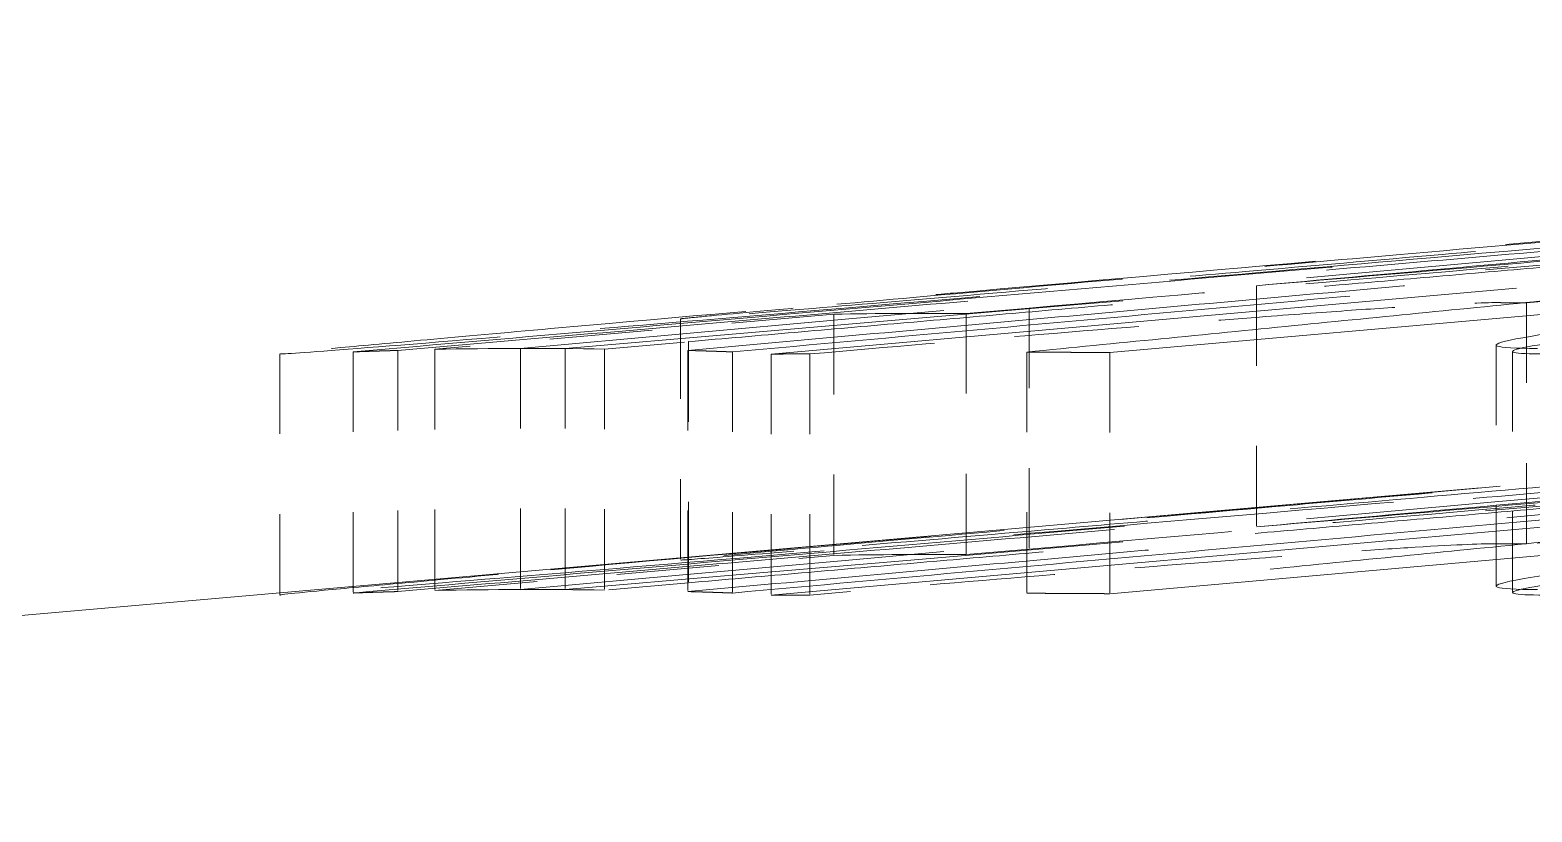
# Model space of a CAD drawing. Header units: millimetres. Extents: x 36 to 2484, y 36 to 1746.
# Drawn here: x 1385.231 to 1387.106, y 1007.23 to 1008.207 of the extents above; entities that cross this region are included whole.
import ezdxf

# ---------------------------------------------------------------- set-up
doc = ezdxf.new("R2010")
doc.units = ezdxf.units.MM
doc.header["$LTSCALE"] = 6
doc.linetypes.add('HIDDEN', pattern=[9.524999999999999, 6.35, -3.175])
doc.layers.add('가는파선_A3', color=7, linetype='HIDDEN', lineweight=13, true_color=0x008000)

msp = doc.modelspace()

# ---------------------------------------------------------------- linework, layer by layer
at = {"layer": '가는파선_A3', "ltscale": 0.03138243034482002}
for p, q in [((1390.659679306246, 1008.200502114116), (1386.155963680166, 1007.80220810814)), ((1386.155963680166, 1007.501062156877), (1390.659679306246, 1007.899356162853))]:
    msp.add_line(p, q, dxfattribs=at)
at = {"layer": '가는파선_A3', "ltscale": 0.01991771720349789}
for p, q in [((1389.434875961659, 1008.05725053111), (1386.578870302823, 1007.804022195888)), ((1386.578870302823, 1007.502876244625), (1389.434875961659, 1007.756104579846))]:
    msp.add_line(p, q, dxfattribs=at)
at = {"layer": '가는파선_A3', "ltscale": 0.05261852592229843}
msp.add_line((1390.037032233627, 1007.89725199842), (1382.413479113787, 1007.230277524652), dxfattribs=at)
at = {"layer": '가는파선_A3', "ltscale": 0.001974565209820867}
for p, q in [((1386.761780173483, 1007.887524827752), (1386.761780173483, 1007.586378876489)), ((1387.098894370208, 1007.866108559983), (1387.098894370208, 1007.564962608721)), ((1386.043015017753, 1007.846114181635), (1386.043015017753, 1007.544968230362)), ((1386.234397456012, 1007.851863771131), (1386.234397456012, 1007.550717819868)), ((1386.399546655245, 1007.852786117697), (1386.399546655245, 1007.551640166434)), ((1386.478179495269, 1007.859692871738), (1386.478179495269, 1007.558546920475)), ((1385.689924762871, 1007.806697282832), (1385.689924762871, 1007.505551331569)), ((1385.736389469191, 1007.808127959443), (1385.736389469191, 1007.50698200818)), ((1385.842932047096, 1007.809184210733), (1385.842932047096, 1007.50803825947)), ((1385.899095435154, 1007.80918421065), (1385.899095435395, 1007.508038259384)), ((1385.94817938366, 1007.808479590343), (1385.94817938366, 1007.50733363908)), ((1386.052102719379, 1007.806697282296), (1386.052102719379, 1007.505551331033)), ((1386.053023170359, 1007.817687701228), (1386.053023170359, 1007.516541749965)), ((1387.061137667564, 1007.81340462297), (1387.061137667564, 1007.512258673879)), ((1385.542715328944, 1007.802415368138), (1385.542715328944, 1007.501269416922)), ((1385.634064960694, 1007.804883422918), (1385.634064960694, 1007.503737471655)), ((1386.107962521556, 1007.804883422217), (1386.107962521556, 1007.503737470954)), ((1386.155963680166, 1007.80220810814), (1386.155963680166, 1007.501062156877)), ((1386.204535741692, 1007.802330230691), (1386.204535741692, 1007.501184279428)), ((1386.475364059252, 1007.804567820789), (1386.475364059252, 1007.503421869526)), ((1386.578870302823, 1007.804022195888), (1386.578870302823, 1007.502876244625)), ((1387.081742201335, 1007.805487683827), (1387.081742201335, 1007.504341711929))]:
    msp.add_line(p, q, dxfattribs=at)
at = {"layer": '가는파선_A3', "ltscale": 0.002083750674501061}
for p, q in [((1387.098894370208, 1007.866108559983), (1387.411290829821, 1007.893733186299)), ((1387.411290829821, 1007.592587235036), (1387.098894370208, 1007.564962608721))]:
    msp.add_line(p, q, dxfattribs=at)
at = {"layer": '가는파선_A3', "ltscale": 0.003357603447511792}
for p, q in [((1386.234397456012, 1007.851863771131), (1385.736389469191, 1007.808127959443)), ((1385.736389469191, 1007.50698200818), (1386.234397456012, 1007.550717819868))]:
    msp.add_line(p, q, dxfattribs=at)
at = {"layer": '가는파선_A3', "ltscale": 0.0004459380288608372}
for p, q in [((1386.478179495269, 1007.859692871738), (1386.399546655245, 1007.852786117697)), ((1386.399546655245, 1007.551640166434), (1386.478179495269, 1007.558546920475))]:
    msp.add_line(p, q, dxfattribs=at)
at = {"layer": '가는파선_A3', "ltscale": 0.0006279168301261961}
for p, q in [((1385.94817938366, 1007.808479590343), (1386.053023170359, 1007.817687701228)), ((1386.053023170359, 1007.516541749965), (1385.94817938366, 1007.50733363908))]:
    msp.add_line(p, q, dxfattribs=at)
at = {"layer": '가는파선_A3', "ltscale": 0.02384808287024498}
for centre, major_axis, ratio, start_param, end_param in [((2162.224272946682, -8826.890682248686), (-2.106790475409071e-07, 9869.587669682673), 0.9363924621183889, 0.08375442078230488, 0.08410664700950399), ((2202.535366446835, -8826.890474267417), (9.695642368967581e-06, 9869.58746090253), 0.9849438997574704, 0.0837544216890156, 0.08410664792314933), ((2162.224273676193, -8827.191840841915), (1.696402271988973e-06, 9869.58768236651), 0.9363924621163604, 0.08375442095999833, 0.0841066471871976), ((2202.535366003962, -8827.1916088407), (-7.130870827154468e-06, 9869.587449483884), 0.9849438997617599, 0.08375442000911004, 0.08410664624418906)]:
    msp.add_ellipse(centre, major_axis=major_axis, ratio=ratio, start_param=start_param, end_param=end_param, dxfattribs=at)
at = {"layer": '가는파선_A3', "ltscale": 0.01265807077288628}
for centre, major_axis, ratio, start_param, end_param in [((1386.350265316997, 258.2078326680062), (1.724551491194548e-09, 749.645157151991), 0.08917470319107146, 6.282448107556405, 6.284918575507982), ((1386.350265329575, 257.9066868040454), (-1.095692426112543e-08, 749.6451570646892), 0.08917470319109012, 6.282448107554355, 6.28491857550616)]:
    msp.add_ellipse(centre, major_axis=major_axis, ratio=ratio, start_param=start_param, end_param=end_param, dxfattribs=at)
at = {"layer": '가는파선_A3', "ltscale": 0.016261151060462}
for centre, major_axis, ratio, start_param, end_param in [((1385.852257123044, 252.4587107654478), (1.142786459212842e-08, 755.3505347336724), 0.08917470319106353, 6.281761243903709, 6.284905480694752), ((1385.852257123001, 252.1575648494864), (1.142786904169413e-08, 755.3505346983707), 0.08917470319105601, 6.281761243903321, 6.284905480694509)]:
    msp.add_ellipse(centre, major_axis=major_axis, ratio=ratio, start_param=start_param, end_param=end_param, dxfattribs=at)
at = {"layer": '가는파선_A3', "ltscale": 0.03220334649085999}
for points, weights in [([(1385.634064960694, 1007.804883422918), (1388.032201960488, 1008.012875823085), (1390.264110414998, 1008.205910852279)], [1.00046388791558, 1.03172203803411, 1.06253210013928]), ([(1390.544320183528, 1008.205910851834), (1388.405778722, 1008.01287582251), (1386.107962521556, 1007.804883422217)], [1.06203943308436, 1.03124365666264, 1]), ([(1390.264110414998, 1007.904764901016), (1388.032201959452, 1007.711729871732), (1385.634064960694, 1007.503737471655)], [1.06253210013929, 1.03172203804617, 1.00046388794004]), ([(1386.107962521556, 1007.503737470954), (1388.405778722, 1007.711729871247), (1390.544320183528, 1007.904764900571)], [1, 1.03124365666263, 1.06203943308435])]:
    msp.add_rational_spline(points, weights, degree=2, dxfattribs=at)
at = {"layer": '가는파선_A3', "ltscale": 0.02605167031288147}
for points, weights in [([(1390.315112843072, 1008.206886464139), (1388.589626260723, 1008.052145299417), (1386.761780173483, 1007.887524827752)], [1.04671276462131, 1.02354596521577, 1]), ([(1386.761780173483, 1007.586378876489), (1388.589626260723, 1007.750999348154), (1390.315112843072, 1007.905740512876)], [1, 1.02354596521577, 1.04671276462131])]:
    msp.add_rational_spline(points, weights, degree=2, dxfattribs=at)
at = {"layer": '가는파선_A3', "ltscale": 0.02605743333697319}
for points, weights in [([(1386.761780173483, 1007.887524827752), (1388.681295457484, 1008.052147491949), (1390.493317755453, 1008.206886463855)], [1.00074132970215, 1.0242903942817, 1.04745894760455]), ([(1390.493317755453, 1007.905740512593), (1388.681295457484, 1007.751001540686), (1386.761780173483, 1007.586378876489)], [1.04745894760455, 1.0242903942817, 1.00074132970215])]:
    msp.add_rational_spline(points, weights, degree=2, dxfattribs=at)
at = {"layer": '가는파선_A3', "ltscale": 0.02357783913612366}
for points, weights in [([(1389.086680364212, 1008.100611809609), (1387.432581441012, 1007.957635716571), (1385.689924762871, 1007.806697282832)], [1.04503011760303, 1.02281504348964, 1.00036516808525]), ([(1389.311030330564, 1007.799465857996), (1387.724048727123, 1007.656489764908), (1386.052102719379, 1007.505551331033)], [1.04464864541542, 1.02244168049636, 1])]:
    msp.add_rational_spline(points, weights, degree=2, dxfattribs=at)
at = {"layer": '가는파선_A3', "ltscale": 0.02357784099876881}
for points, weights in [([(1386.052102719379, 1007.806697282296), (1387.724048727123, 1007.957635716171), (1389.311030330564, 1008.10061180926)], [1, 1.02244168049636, 1.04464864541543]), ([(1385.689924762871, 1007.505551331569), (1387.43258144152, 1007.656489765352), (1389.086680364212, 1007.799465858346)], [1.00036516807306, 1.02281504348361, 1.04503011760302])]:
    msp.add_rational_spline(points, weights, degree=2, dxfattribs=at)
at = {"layer": '가는파선_A3', "ltscale": 0.02347143180668354}
for points, weights in [([(1386.475364059252, 1007.804567820789), (1387.76753817951, 1007.93322294202), (1389.00400442983, 1008.054005276669)], [1.012717605597937, 1.027579031148925, 1.041933544445654]), ([(1389.004004429829, 1007.752859325406), (1387.767538179509, 1007.632076990756), (1386.475364059251, 1007.503421869526)], [1.365014207428904, 1.34620867544924, 1.326739048880558])]:
    msp.add_rational_spline(points, weights, degree=2, dxfattribs=at)
at = {"layer": '가는파선_A3', "ltscale": 0.01394455786794424}
msp.add_rational_spline([(1386.053023170973, 1007.817687701281), (1387.084115603267, 1007.907595888092), (1388.083586254095, 1007.994726710091)], [1.019943216311379, 1.034807271928691, 1.049631453863028], degree=2, dxfattribs=at)
at = {"layer": '가는파선_A3', "ltscale": 0.01249185297638178}
msp.add_open_spline([(1387.546807423325, 1007.980344680247), (1387.364861174703, 1007.964422835409), (1387.179804090596, 1007.948222321614), (1386.954929729865, 1007.928518227893), (1386.910884211569, 1007.924657966775), (1386.701546090524, 1007.906306546658), (1386.537592712101, 1007.891920081587), (1386.363304188937, 1007.87658880667), (1386.342990062029, 1007.874801249017), (1386.156027628219, 1007.858343092913), (1386.006279992846, 1007.845113703731), (1385.881057741037, 1007.833949310782)], degree=3, knots=[-0.182730865897951, -0.182730865897951, -0.182730865897951, -0.182730865897951, -0.127862147173931, -0.127862147173931, -0.114395074709968, -0.114395074709968, -0.0632953835552683, -0.0632953835552683, -0.0564858828061731, -0.0564858828061731, 0, 0, 0, 0], dxfattribs=at)
at = {"layer": '가는파선_A3', "ltscale": 0.01248158980160952}
msp.add_open_spline([(1385.942678349096, 1007.8339493109), (1386.035501671577, 1007.841691325984), (1386.139545970321, 1007.850455949247), (1386.252813100506, 1007.860074217566), (1386.374942880939, 1007.870445072695), (1386.505404540773, 1007.881605491897), (1386.639667530771, 1007.893154063696), (1386.749794945096, 1007.90262662461), (1386.86364322205, 1007.912460171829), (1386.979170275377, 1007.922472003757), (1387.150242723514, 1007.937297523399), (1387.324991013234, 1007.952513624473), (1387.496693579893, 1007.967512696717), (1387.545943706698, 1007.971814939976), (1387.59494333022, 1007.976099303163), (1387.643535010465, 1007.98035149379)], degree=3, knots=[-0.181149356909723, -0.181149356909723, -0.181149356909723, -0.181149356909723, -0.142175374837417, -0.142175374837417, -0.142175374837417, -0.100151851637433, -0.100151851637433, -0.100151851637433, -0.0656826211301536, -0.0656826211301536, -0.0656826211301536, -0.0146405883035315, -0.0146405883035315, -0.0146405883035315, 0, 0, 0, 0], dxfattribs=at)
at = {"layer": '가는파선_A3', "ltscale": 0.009384876117110252}
msp.add_open_spline([(1386.23797530546, 1007.864336594075), (1386.296492035434, 1007.869593470759), (1386.366185446184, 1007.875795308147), (1386.441753377172, 1007.882489851764), (1386.519300130073, 1007.889359698706), (1386.603542756552, 1007.896793392635), (1386.689039682333, 1007.904322637949), (1386.700202075979, 1007.905305648733), (1386.711385814905, 1007.906290281199), (1386.722578812032, 1007.907275491807), (1386.791434092554, 1007.913336152057), (1386.863233825421, 1007.919647053962), (1386.936589454003, 1007.926088416429), (1387.040647341265, 1007.935225746206), (1387.147834680966, 1007.944625500056), (1387.254086111269, 1007.953935741545), (1387.342616884445, 1007.96169321714), (1387.430492184602, 1007.969388016319), (1387.515371546154, 1007.976817109528)], degree=3, knots=[-0.134614346600895, -0.134614346600895, -0.134614346600895, -0.134614346600895, -0.108361612996583, -0.108361612996583, -0.108361612996583, -0.081421425285151, -0.081421425285151, -0.081421425285151, -0.0779041411559381, -0.0779041411559381, -0.0779041411559381, -0.056267078029812, -0.056267078029812, -0.056267078029812, -0.025574040304405, -0.025574040304405, -0.025574040304405, 0, 0, 0, 0], dxfattribs=at)
at = {"layer": '가는파선_A3', "ltscale": 0.009384875185787678}
for points, knots in [([(1387.569865961444, 1007.976817109635), (1387.444126280301, 1007.965811703913), (1387.314257936876, 1007.954463762046), (1387.186132789987, 1007.943297456078), (1387.121355545, 1007.937652018356), (1387.057024810514, 1007.932053075714), (1386.993892345353, 1007.926567564847), (1386.912566545019, 1007.91950125498), (1386.829440878346, 1007.912294060357), (1386.748032668992, 1007.90525875676), (1386.681686539132, 1007.89952511921), (1386.616485476453, 1007.893906037813), (1386.554322650457, 1007.888569157688), (1386.541274522429, 1007.887448933598), (1386.528360107543, 1007.886341126891), (1386.515596627478, 1007.885247257501), (1386.425255498124, 1007.877504745616), (1386.340725621233, 1007.870311068293), (1386.269623985109, 1007.864336594136)], [-0.136345280908458, -0.136345280908458, -0.136345280908458, -0.136345280908458, -0.0983408701704616, -0.0983408701704616, -0.0983408701704616, -0.0791266793207783, -0.0791266793207783, -0.0791266793207783, -0.0543753973198108, -0.0543753973198108, -0.0543753973198108, -0.0342035770221784, -0.0342035770221784, -0.0342035770221784, -0.0299694629903105, -0.0299694629903105, -0.0299694629903105, 0, 0, 0, 0]), ([(1386.269623985109, 1007.563190642873), (1386.340293696339, 1007.569128823574), (1386.424229388735, 1007.576271464458), (1386.513954690291, 1007.583960592718), (1386.570780219469, 1007.588830331518), (1386.630586494673, 1007.593975528893), (1386.691811451944, 1007.599258023563), (1386.783604413636, 1007.607177928329), (1386.878578512344, 1007.61540581814), (1386.971413765754, 1007.623468871703), (1387.060452628004, 1007.631202195944), (1387.152033485039, 1007.639175487268), (1387.243990047664, 1007.647195820263), (1387.353312765796, 1007.656730806981), (1387.463160305504, 1007.666331711781), (1387.569865961444, 1007.675671158372)], [0, 0, 0, 0, 0.0297874058982497, 0.0297874058982497, 0.0297874058982497, 0.04865259858823, 0.04865259858823, 0.04865259858823, 0.0769366838228338, 0.0769366838228338, 0.0769366838228338, 0.104064123848001, 0.104064123848001, 0.104064123848001, 0.136314627725279, 0.136314627725279, 0.136314627725279, 0.136314627725279])]:
    msp.add_open_spline(points, degree=3, knots=knots, dxfattribs=at)
at = {"layer": '가는파선_A3', "ltscale": 0.006658164318650961}
for points, knots in [([(1387.455317968028, 1007.944809920888), (1387.294483908284, 1007.930847154686), (1387.133532753986, 1007.916849377833), (1386.807794947818, 1007.888474545079), (1386.642913684336, 1007.874088121045), (1386.478179495269, 1007.859692871738)], [-0.0980924994390141, -0.0980924994390141, -0.0980924994390141, -0.0980924994390141, -0.0496417793107846, -0.0496417793107846, 0, 0, 0, 0]), ([(1386.478179495269, 1007.558546920475), (1386.635071989233, 1007.572256925531), (1386.79209559648, 1007.585958723688), (1387.117830096738, 1007.61433772404), (1387.28663958343, 1007.629020200444), (1387.455317968028, 1007.643663969625)], [0, 0, 0, 0, 0.0472787258369924, 0.0472787258369924, 0.098092521925302, 0.098092521925302, 0.098092521925302, 0.098092521925302])]:
    msp.add_open_spline(points, degree=3, knots=knots, dxfattribs=at)
at = {"layer": '가는파선_A3', "ltscale": 0.003716044593602419}
msp.add_open_spline([(1386.043380198997, 1007.846082832156), (1386.041936642036, 1007.846082832152), (1386.04474906752, 1007.846450198438), (1386.052241289278, 1007.847221914584), (1386.059647282905, 1007.847984749034), (1386.071480533338, 1007.849127711379), (1386.087627504153, 1007.850641610946), (1386.122027071282, 1007.85386682826), (1386.174420869442, 1007.858627326596), (1386.23797530546, 1007.864336594075)], degree=3, knots=[-0.0556479264211421, -0.0556479264211421, -0.0556479264211421, -0.0556479264211421, -0.0420566177031242, -0.0420566177031242, -0.0420566177031242, -0.0286217316311474, -0.0286217316311474, -0.0286217316311474, 0, 0, 0, 0], dxfattribs=at)
at = {"layer": '가는파선_A3', "ltscale": 0.003716058330610394}
for points, knots in [([(1386.269623985109, 1007.864336594137), (1386.200661902925, 1007.858541632676), (1386.142651434309, 1007.853726967741), (1386.102601785189, 1007.850501313689), (1386.065564768764, 1007.847518301235), (1386.046233701496, 1007.846082832161), (1386.043380198997, 1007.846082832156)], [-0.0559268719656053, -0.0559268719656053, -0.0559268719656053, -0.0559268719656053, -0.0268705937785996, -0.0268705937785996, -0.0268705937785996, 0, 0, 0, 0]), ([(1386.043380198997, 1007.544936880892), (1386.046233768147, 1007.544936880967), (1386.065565669159, 1007.546372417036), (1386.102604279983, 1007.549355563361), (1386.142653862412, 1007.55258121794), (1386.200663375266, 1007.557395805135), (1386.269623985109, 1007.563190642874)], [0, 0, 0, 0, 0.0268712214080951, 0.0268712214080951, 0.0268712214080951, 0.0559268790794601, 0.0559268790794601, 0.0559268790794601, 0.0559268790794601])]:
    msp.add_open_spline(points, degree=3, knots=knots, dxfattribs=at)
at = {"layer": '가는파선_A3', "ltscale": 0.004451969638466835}
for points, knots in [([(1386.765593073734, 1007.848367135135), (1386.805749992624, 1007.851434656851), (1386.841989008466, 1007.854107764405), (1386.907578513183, 1007.858731202125), (1386.935994860508, 1007.860609241089), (1387.014182182643, 1007.865362863022), (1387.045714043004, 1007.866525267668), (1387.062826007689, 1007.866404274932)], [-0.06609498286723353, -0.06609498286723353, -0.06609498286723353, -0.06609498286723353, -0.050807938394856, -0.050807938394856, -0.0351141859180653, -0.0351141859180653, 0, 0, 0, 0]), ([(1387.062826007689, 1007.565258323668), (1387.045714043004, 1007.565379316404), (1387.014182182643, 1007.564216911759), (1386.935994860507, 1007.559463289826), (1386.907578513182, 1007.557585250862), (1386.841989008465, 1007.552961813142), (1386.805749992623, 1007.550288705588), (1386.765593073734, 1007.547221183872)], [0, 0, 0, 0, 0.03511418591824473, 0.03511418591824473, 0.05080793839486278, 0.05080793839486278, 0.0660949828671472, 0.0660949828671472, 0.0660949828671472, 0.0660949828671472])]:
    msp.add_open_spline(points, degree=3, knots=knots, dxfattribs=at)
at = {"layer": '가는파선_A3', "ltscale": 0.001599565846845508}
for points, weights in [([(1387.062826007689, 1007.866404274932), (1387.080859723117, 1007.866276764817), (1387.098894370208, 1007.866108559983)], [1.00029786470518, 1.00028672292263, 1.00027202563149]), ([(1387.098894370208, 1007.564962608721), (1387.080859723117, 1007.565130813554), (1387.062826007689, 1007.565258323669)], [1.00027202563339, 1.00028672292464, 1.00029786470727])]:
    msp.add_rational_spline(points, weights, degree=2, dxfattribs=at)
at = {"layer": '가는파선_A3', "ltscale": 0.004096563905477524}
for points, knots in [([(1386.204535741692, 1007.802330230691), (1386.302420272016, 1007.810859598873), (1386.397594475984, 1007.818914983217), (1386.590037700063, 1007.834712548512), (1386.681847341246, 1007.841965583957), (1386.765593073734, 1007.848367135135)], [-0.06133671608104255, -0.06133671608104255, -0.06133671608104255, -0.06133671608104255, -0.03183779905401159, -0.03183779905401159, 0, 0, 0, 0]), ([(1386.765593073734, 1007.547221183872), (1386.681847341245, 1007.540819632694), (1386.590037700062, 1007.533566597249), (1386.397594475981, 1007.517769031953), (1386.302420272015, 1007.50971364761), (1386.204535741692, 1007.501184279428)], [0, 0, 0, 0, 0.03183779905430435, 0.03183779905430435, 0.0613367160809243, 0.0613367160809243, 0.0613367160809243, 0.0613367160809243])]:
    msp.add_open_spline(points, degree=3, knots=knots, dxfattribs=at)
at = {"layer": '가는파선_A3', "ltscale": 0.01061774324625731}
for points, knots in [([(1387.355144195464, 1007.856559710009), (1387.220176367616, 1007.841237403718), (1387.127489315626, 1007.829193337805), (1387.085922855605, 1007.821093018221), (1387.043755274296, 1007.812875554321), (1387.057138335288, 1007.809285262862), (1387.112829074004, 1007.809227233018)], [-0.157177713331687, -0.157177713331687, -0.157177713331687, -0.157177713331687, -0.0791530410034343, -0.0791530410034343, -0.0791530410034343, 0, 0, 0, 0]), ([(1387.112829074004, 1007.508081281755), (1387.057266021775, 1007.508139178549), (1387.043812047261, 1007.511713165773), (1387.085643195315, 1007.519892476422), (1387.127069341777, 1007.527992596468), (1387.219861030616, 1007.540055653626), (1387.355144195464, 1007.555413758746)], [0, 0, 0, 0, 0.0789715606715274, 0.0789715606715274, 0.0789715606715274, 0.157178533006442, 0.157178533006442, 0.157178533006442, 0.157178533006442])]:
    msp.add_open_spline(points, degree=3, knots=knots, dxfattribs=at)
at = {"layer": '가는파선_A3', "ltscale": 0.007220360450446606}
for points, knots in [([(1385.881057741038, 1007.833949310782), (1385.822780364065, 1007.828753998987), (1385.770970700917, 1007.824109028818), (1385.726478962922, 1007.820083914388), (1385.682650675571, 1007.816118821545), (1385.646766735718, 1007.812831442072), (1385.618715415399, 1007.810208640362), (1385.559226923972, 1007.8046464595), (1385.537819438166, 1007.802338501541), (1385.543634014063, 1007.802338501552)], [-0.106782744627266, -0.106782744627266, -0.106782744627266, -0.106782744627266, -0.0805730312140085, -0.0805730312140085, -0.0805730312140085, -0.0547541510659652, -0.0547541510659652, -0.0547541510659652, 0, 0, 0, 0]), ([(1385.543634014063, 1007.501192550277), (1385.537825782508, 1007.501192550267), (1385.55918002959, 1007.503495476378), (1385.618526219939, 1007.509044998273), (1385.646660095721, 1007.511675825268), (1385.682692418422, 1007.51497680754), (1385.726736458747, 1007.518961257993), (1385.77117131151, 1007.522981063349), (1385.822893792717, 1007.527618159662), (1385.881057741038, 1007.532803359519)], [0, 0, 0, 0, 0.0546944082600325, 0.0546944082600325, 0.0546944082600325, 0.0806230429184846, 0.0806230429184846, 0.0806230429184846, 0.106781748043022, 0.106781748043022, 0.106781748043022, 0.106781748043022])]:
    msp.add_open_spline(points, degree=3, knots=knots, dxfattribs=at)
at = {"layer": '가는파선_A3', "ltscale": 0.007218264508992434}
for points, knots in [([(1385.543634014063, 1007.802338501552), (1385.54943363615, 1007.802338501563), (1385.582447233096, 1007.804661662529), (1385.652617233, 1007.810209799556), (1385.720281569712, 1007.815559821109), (1385.818038026947, 1007.82355824201), (1385.942678349096, 1007.8339493109)], [-0.107289573490699, -0.107289573490699, -0.107289573490699, -0.107289573490699, -0.0526695887580716, -0.0526695887580716, -0.0526695887580716, 0, 0, 0, 0]), ([(1387.121945991778, 1007.802338501547), (1387.08200597258, 1007.802338501558), (1387.069356707888, 1007.804661662525), (1387.095252478938, 1007.810209799551), (1387.120223551677, 1007.815559821104), (1387.179387099346, 1007.823558242005), (1387.269210641011, 1007.833949310895)], [-0.107289573490708, -0.107289573490708, -0.107289573490708, -0.107289573490708, -0.0526695887580733, -0.0526695887580733, -0.0526695887580733, 0, 0, 0, 0])]:
    msp.add_open_spline(points, degree=3, knots=knots, dxfattribs=at)
at = {"layer": '가는파선_A3', "ltscale": 0.004069617483764887}
for points, weights in [([(1385.689924762871, 1007.806697282832), (1385.661999240721, 1007.805911540326), (1385.634064960694, 1007.804883422918)], [1.00042175097116, 1.00035378472692, 1.00026486714858]), ([(1386.107962521556, 1007.804883422217), (1386.080028241529, 1007.805911539707), (1386.052102719379, 1007.806697282296)], [1.00041888402022, 1.00050781529657, 1.00057579201291]), ([(1385.634064960694, 1007.503737471655), (1385.661999240721, 1007.504765589063), (1385.689924762871, 1007.505551331569)], [1.00026486714716, 1.00035378472502, 1.0004217509689]), ([(1386.052102719379, 1007.505551331033), (1386.080028241529, 1007.504765588444), (1386.107962521556, 1007.503737470954)], [1.00057579201396, 1.0005078152975, 1.00041888402098])]:
    msp.add_rational_spline(points, weights, degree=2, dxfattribs=at)
at = {"layer": '가는파선_A3', "ltscale": 0.004092259798198938}
for points, weights in [([(1385.899095435154, 1007.80918421065), (1385.871013741125, 1007.809306790895), (1385.842932047096, 1007.809184210733)], [1.00042297252439, 1.00043357876673, 1.00042297253157]), ([(1385.842932047096, 1007.50803825947), (1385.871013741125, 1007.508160839632), (1385.899095435154, 1007.508038259387)], [1.00042297253334, 1.00043357876855, 1.00042297252616])]:
    msp.add_rational_spline(points, weights, degree=2, dxfattribs=at)
at = {"layer": '가는파선_A3', "ltscale": 0.00218874728307128}
for points, weights in [([(1386.155963680166, 1007.80220810814), (1386.180249967132, 1007.802305661651), (1386.204535741692, 1007.802330230691)], [1.00035268726504, 1.00036111733864, 1.00036324049133]), ([(1386.204535741692, 1007.501184279428), (1386.180249967132, 1007.501159710388), (1386.155963680166, 1007.501062156877)], [1.00036324048528, 1.00036111733262, 1.00035268725916])]:
    msp.add_rational_spline(points, weights, degree=2, dxfattribs=at)
at = {"layer": '가는파선_A3', "ltscale": 0.004273548256605864}
for points, weights in [([(1386.578870302823, 1007.804022195888), (1386.527114740901, 1007.804428306565), (1386.475364059252, 1007.80456782079)], [1.00077013716381, 1.00080525923335, 1.00081732554835]), ([(1386.475364059252, 1007.503421869527), (1386.527114740901, 1007.503282355302), (1386.578870302823, 1007.502876244625)], [1.00081732554974, 1.00080525923472, 1.00077013716512])]:
    msp.add_rational_spline(points, weights, degree=2, dxfattribs=at)
at = {"layer": '가는파선_A3', "ltscale": 0.01394455879926682}
msp.add_rational_spline([(1388.083586254096, 1007.693580758828), (1387.08411560297, 1007.606449936804), (1386.053023170359, 1007.516541749965)], [1.509148660499729, 1.487834613332555, 1.466463236218698], degree=2, dxfattribs=at)
at = {"layer": '가는파선_A3', "ltscale": 0.01249183900654316}
msp.add_open_spline([(1385.881057741037, 1007.532803359519), (1386.005050364576, 1007.543858122965), (1386.153110276553, 1007.556939371014), (1386.318063522234, 1007.571461020295), (1386.491863183797, 1007.586761463277), (1386.68079302979, 1007.603341622182), (1386.871925431243, 1007.620096728387), (1387.092027287132, 1007.639391363641), (1387.321773336393, 1007.659506331682), (1387.546807423324, 1007.679198728984)], degree=3, knots=[0, 0, 0, 0, 0.0559312159048634, 0.0559312159048634, 0.0559312159048634, 0.114862013870681, 0.114862013870681, 0.114862013870681, 0.182724803762727, 0.182724803762727, 0.182724803762727, 0.182724803762727], dxfattribs=at)
at = {"layer": '가는파선_A3', "ltscale": 0.01248159166425467}
msp.add_open_spline([(1387.643535010465, 1007.679205542527), (1387.478003898376, 1007.66472014421), (1387.308407008382, 1007.649920106753), (1387.14068397764, 1007.635343525637), (1387.016723781383, 1007.624570313111), (1386.8937913212, 1007.613919528242), (1386.774267143527, 1007.603605027745), (1386.614458627518, 1007.58981413581), (1386.457709274068, 1007.576363293723), (1386.31144127673, 1007.563912845937), (1386.175668323059, 1007.55235574458), (1386.051576828463, 1007.541886138053), (1385.942678349096, 1007.532803359637)], degree=3, knots=[0, 0, 0, 0, 0.0498742346702313, 0.0498742346702313, 0.0498742346702313, 0.0867351230681125, 0.0867351230681125, 0.0867351230681125, 0.136019577379403, 0.136019577379403, 0.136019577379403, 0.181767766003959, 0.181767766003959, 0.181767766003959, 0.181767766003959], dxfattribs=at)
at = {"layer": '가는파선_A3', "ltscale": 0.009384877979755402}
msp.add_open_spline([(1387.515371546154, 1007.675671158265), (1387.420522444023, 1007.66736946033), (1387.322574783957, 1007.658792212422), (1387.224517508861, 1007.650198654061), (1387.13712695756, 1007.642539907659), (1387.049653798578, 1007.634868602968), (1386.964214616577, 1007.627367945032), (1386.90947251868, 1007.622562166918), (1386.855565183829, 1007.617826415607), (1386.803038731181, 1007.613207834567), (1386.709689806876, 1007.604999787952), (1386.615966358677, 1007.596745610149), (1386.528197905052, 1007.588991113656), (1386.509938751806, 1007.58737788551), (1386.491937203651, 1007.585786261378), (1386.474249682703, 1007.584221086961), (1386.386240689295, 1007.576433142832), (1386.304823549814, 1007.569195984827), (1386.23797530546, 1007.563190642813)], degree=3, knots=[0, 0, 0, 0, 0.028577910064066, 0.028577910064066, 0.028577910064066, 0.0540470995057388, 0.0540470995057388, 0.0540470995057388, 0.0703655710676491, 0.0703655710676491, 0.0703655710676491, 0.0993664209219197, 0.0993664209219197, 0.0993664209219197, 0.105399693013116, 0.105399693013116, 0.105399693013116, 0.135419852720992, 0.135419852720992, 0.135419852720992, 0.135419852720992], dxfattribs=at)
at = {"layer": '가는파선_A3', "ltscale": 0.003716044360771775}
msp.add_open_spline([(1386.23797530546, 1007.563190642813), (1386.17504494268, 1007.557537437526), (1386.123037821278, 1007.552812722326), (1386.088619874722, 1007.549588660138), (1386.072143284519, 1007.5480452342), (1386.060054407406, 1007.546879078347), (1386.052478819229, 1007.546100403762), (1386.044809335683, 1007.545312077922), (1386.041921337654, 1007.544936880884), (1386.043380198997, 1007.544936880887)], degree=3, knots=[0, 0, 0, 0, 0.0283406803334683, 0.0283406803334683, 0.0283406803334683, 0.041907956206698, 0.041907956206698, 0.041907956206698, 0.0556433912158904, 0.0556433912158904, 0.0556433912158904, 0.0556433912158904], dxfattribs=at)
at = {"layer": '가는파선_A3', "ltscale": 0.007218264043331146}
for points, knots in [([(1385.942678349096, 1007.532803359637), (1385.82157132958, 1007.522706856667), (1385.725707897712, 1007.514857769084), (1385.65822590075, 1007.509507908757), (1385.584251030473, 1007.503643304248), (1385.549590820969, 1007.501192550502), (1385.543634014063, 1007.501192550289)], [0, 0, 0, 0, 0.0511765117711801, 0.0511765117711801, 0.0511765117711801, 0.107277042134029, 0.107277042134029, 0.107277042134029, 0.107277042134029]), ([(1387.269210641011, 1007.532803359633), (1387.181933416226, 1007.522706856662), (1387.123503309559, 1007.514857769079), (1387.097373887709, 1007.509507908752), (1387.068730387542, 1007.503643304244), (1387.080923494306, 1007.501192550295), (1387.121945991778, 1007.501192550284)], [0, 0, 0, 0, 0.0511765117712167, 0.0511765117712167, 0.0511765117712167, 0.107277042121369, 0.107277042121369, 0.107277042121369, 0.107277042121369])]:
    msp.add_open_spline(points, degree=3, knots=knots, dxfattribs=at)

doc.saveas('drawing.dxf')
